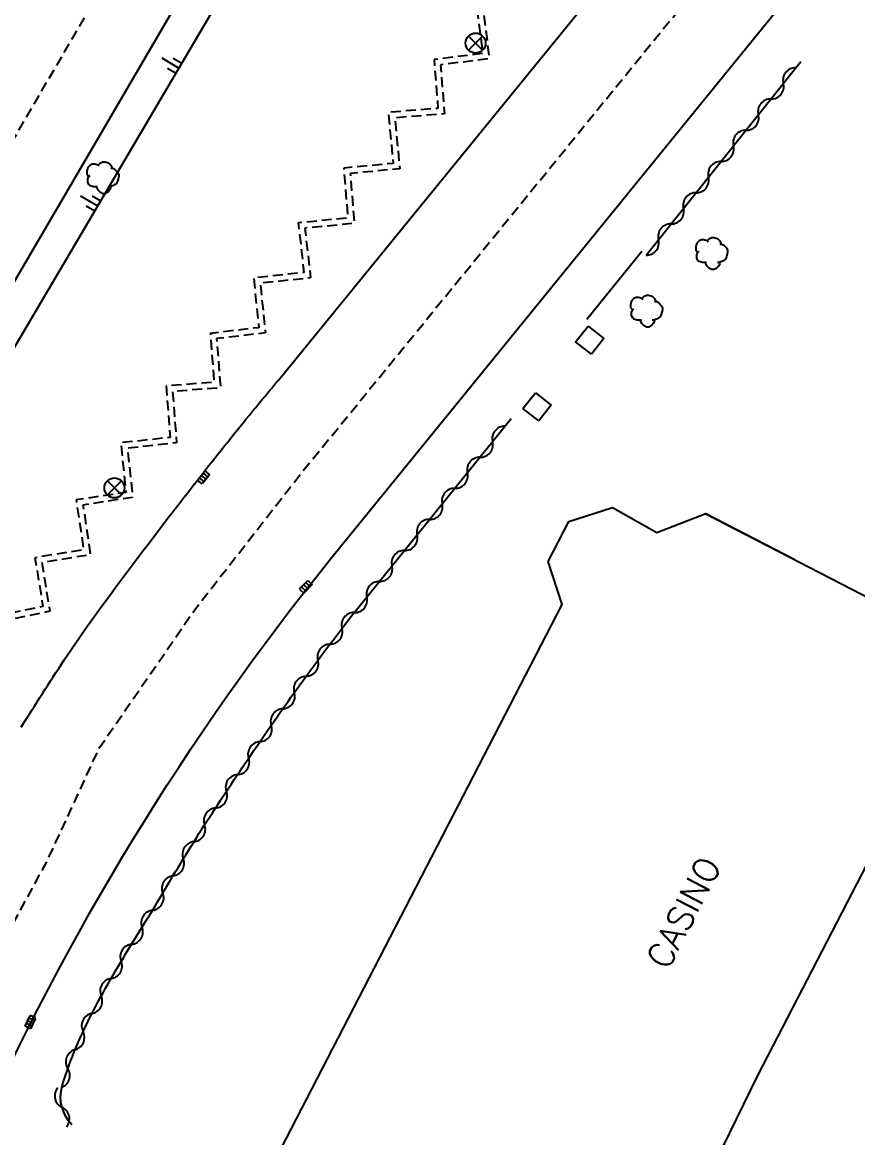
# Model space of a CAD drawing. Header units: millimetres. Extents: x 185000 to 186002, y 127000 to 128000.
# Drawn here: x 185097.5 to 185139.3, y 127506.7 to 127562.5 of the extents above; entities that cross this region are included whole.
import ezdxf
from ezdxf.enums import TextEntityAlignment as Align

# ---------------------------------------------------------------- set-up
doc = ezdxf.new("R2010")
doc.units = ezdxf.units.MM
doc.linetypes.add('DASHED', pattern=[0.75, 0.5, -0.25])
doc.layers.get('0').update_dxf_attribs({"linetype": 'CONTINUOUS'})
for name, color, linetype in [('W0001', 6, 'DASHED'), ('W0008', 7, 'CONTINUOUS'), ('W0100', 7, 'CONTINUOUS'), ('W0112', 1, 'DASHED'), ('W0211', 2, 'CONTINUOUS'), ('W0300', 7, 'CONTINUOUS'), ('W0310', 3, 'CONTINUOUS'), ('W0400', 7, 'CONTINUOUS'), ('W0469', 7, 'CONTINUOUS'), ('W0984', 7, 'CONTINUOUS')]:
    doc.layers.add(name, color=color, linetype=linetype)
doc.styles.get("Standard").update_dxf_attribs({"font": 'romans.shx', "width": 0.85})

# ---------------------------------------------------------------- blocks, each defined once
blk = doc.blocks.new('T400')
for p, q in [((-0.15, 0.3), (0.15, 0.3)), ((-0.15, -0.25), (-0.15, 0.3)), ((-0.15, 0.15), (0.15, 0.15)), ((-0.15, 0), (0.15, 0)), ((0.15, 0.3), (0.15, -0.25)), ((-0.15, -0.15), (0.15, -0.15)), ((-0.15, -0.25), (-0.15, -0.3)), ((-0.15, -0.3), (0.15, -0.3)), ((0.15, -0.3), (0.15, -0.25))]:
    blk.add_line(p, q)
blk = doc.blocks.new('t112o')
at = {"color": 0, "linetype": 'Continuous'}
for p, q in [((-0.5, 0.5), (0.5, 0.5)), ((-0.5, -0.5), (-0.5, 0.5)), ((0.5, 0.5), (0.5, -0.5)), ((0.5, -0.5), (-0.5, -0.5))]:
    blk.add_line(p, q, dxfattribs=at)
blk = doc.blocks.new('T300')
for p, q in [((-0.686, 0.629), (-0.8, 0.514)), ((-0.571, 0.686), (-0.686, 0.629)), ((-0.457, 0.686), (-0.571, 0.686)), ((-0.286, 0.629), (-0.457, 0.686)), ((-0.286, 0.629), (-0.171, 0.743)), ((-0.229, 0.571), (-0.286, 0.629)), ((-0.171, 0.743), (-0.057, 0.8)), ((-0.057, 0.8), (0.057, 0.8)), ((0.057, 0.8), (0.229, 0.743)), ((0.229, 0.743), (0.343, 0.629)), ((0.343, 0.629), (0.4, 0.514)), ((-0.8, 0.514), (-0.857, 0.343)), ((-0.857, 0.343), (-0.857, 0.171)), ((-0.857, 0.171), (-0.743, 0.057)), ((-0.8, -0.057), (-0.743, 0.057)), ((-0.743, 0.057), (-0.686, 0.114)), ((0.457, 0.457), (0.343, 0.457)), ((0.4, 0.514), (0.4, 0.457)), ((0.571, 0.4), (0.457, 0.457)), ((0.571, 0.4), (0.686, 0.286)), ((0.686, 0.286), (0.743, 0.171)), ((0.743, 0.057), (0.686, -0.171)), ((0.743, 0.171), (0.743, 0.057)), ((-0.8, -0.171), (-0.8, -0.057)), ((-0.8, -0.229), (-0.8, -0.171)), ((-0.743, -0.343), (-0.8, -0.229)), ((-0.686, -0.4), (-0.743, -0.343)), ((-0.514, -0.457), (-0.686, -0.4)), ((-0.4, -0.457), (-0.514, -0.457)), ((-0.4, -0.457), (-0.343, -0.457)), ((-0.343, -0.457), (-0.343, -0.4)), ((-0.343, -0.514), (-0.343, -0.457)), ((-0.286, -0.629), (-0.343, -0.514)), ((0.286, -0.457), (0.229, -0.457)), ((0.457, -0.4), (0.286, -0.457)), ((0.343, -0.514), (0.286, -0.629)), ((0.343, -0.514), (0.343, -0.457)), ((0.571, -0.343), (0.457, -0.4)), ((0.629, -0.286), (0.571, -0.343)), ((0.686, -0.171), (0.629, -0.286)), ((-0.171, -0.743), (-0.286, -0.629)), ((-0.057, -0.8), (-0.171, -0.743)), ((0.057, -0.8), (-0.057, -0.8)), ((0.171, -0.743), (0.057, -0.8)), ((0.229, -0.686), (0.171, -0.743)), ((0.286, -0.629), (0.229, -0.686))]:
    blk.add_line(p, q)
blk = doc.blocks.new('t310o')
at = {"color": 0, "linetype": 'Continuous'}
for centre, start, end in [((-0.5, 0.375), 216.8699, 323.1304), ((0.5, -0.375), 36.8699, 143.1303)]:
    blk.add_arc(centre, 0.625, start, end, dxfattribs=at)
blk = doc.blocks.new('t211o')
at = {"color": 0, "linetype": 'Continuous'}
for p, q in [((0, 1), (0, 0)), ((-0.289, 0.5), (-0.289, 0)), ((0.289, 0.5), (0.289, 0))]:
    blk.add_line(p, q, dxfattribs=at)
blk = doc.blocks.new('T469')
at = {"color": 0, "linetype": 'Continuous', "flags": 128}
for points in [[(-0.354, 0.354), (0.354, -0.354)], [(-0.354, -0.354), (0.354, 0.354)]]:
    blk.add_lwpolyline(points, dxfattribs=at)
at = {"color": 0, "linetype": 'Continuous'}
blk.add_circle((0, 0), 0.5, dxfattribs=at)

msp = doc.modelspace()

# ---------------------------------------------------------------- linework, layer by layer
at = {"layer": 'W0001', "flags": 128}
msp.add_lwpolyline([(185044.098, 127406.007), (185044.964, 127410.43), (185047.251, 127433.853), (185048.308, 127442.783), (185049.095, 127449.818), (185050.539, 127459.269), (185052.215, 127467.424), (185055.09, 127477.564), (185057.327, 127484.091), (185061.117, 127493.348), (185065.541, 127502.47), (185073.226, 127515.907), (185081.941, 127530.809), (185088.817, 127542.566), (185096.239, 127555.257), (185105.562, 127571.203), (185108.077, 127576.063), (185110.361, 127581.144), (185111.689, 127584.36), (185117.968, 127600.455), (185149.166, 127671.485, 1.007466), (185138.237, 127676.285), (185136.334, 127673.547), (185104.083, 127622.6), (185056.142, 127544.08), (185054.103, 127540.35), (185052.038, 127536.197), (185050.137, 127531.783), (185049.006, 127528.591), (185048.283, 127526.096), (185047.893, 127524.964), (185047.511, 127523.506), (185047.292, 127522.719), (185046.922, 127521.631), (185046.618, 127520.785), (185045.824, 127519.401), (185044.915, 127518.457), (185043.239, 127517.585), (185041.837, 127517.195), (185040.062, 127517.231), (185038.655, 127517.571), (185036.933, 127518.654), (185035.728, 127520.248), (185035.02, 127522.086), (185034.962, 127523.505), (185035.175, 127524.75), (185035.627, 127526.408), (185036.422, 127528.929), (185044.374, 127547.284), (185057.318, 127576.741), (185068.892, 127602.756), (185076.339, 127619.496), (185079.743, 127627.146), (185082.487, 127633.19), (185085.171, 127638.567), (185088.643, 127644.829), (185092.145, 127650.366), (185097.024, 127657.356), (185117.856, 127685.83), (185120.032, 127688.618), (185125.062, 127695.125), (185127.721, 127698.57), (185131.31, 127702.974), (185135.511, 127707.609), (185139.858, 127711.915), (185143.866, 127715.561), (185148.565, 127719.536), (185152.804, 127723.142), (185159.166, 127728.556)], format="xyb", dxfattribs=at)
msp.add_lwpolyline([(185000, 127366.939), (185006.688, 127375.664), (185034.891, 127411.518), (185038.468, 127415.777), (185055.693, 127431.845), (185062.052, 127445.182), (185069.443, 127460.529), (185075.067, 127472.204), (185081.702, 127485.979), (185086.068, 127495.041), (185089.448, 127502.06), (185093.386, 127510.22), (185096.463, 127516.367), (185098.727, 127520.532), (185101.343, 127526.2), (185106.09, 127533.071), (185111.511, 127540.017), (185116.533, 127546.169), (185149.105, 127586.139)], dxfattribs=at)
at = {"layer": 'W0008', "flags": 128}
for points in [[(185097.421, 127527.214), (185097.553, 127527.426), (185097.685, 127527.637), (185097.817, 127527.847), (185097.95, 127528.058), (185098.083, 127528.268), (185098.216, 127528.478), (185098.35, 127528.688), (185098.484, 127528.898), (185098.618, 127529.108), (185098.753, 127529.317), (185098.888, 127529.526), (185099.024, 127529.735), (185099.159, 127529.943), (185099.296, 127530.152), (185099.432, 127530.36), (185099.574, 127530.575), (185099.717, 127530.79), (185099.86, 127531.004), (185100.005, 127531.217), (185100.15, 127531.43), (185100.296, 127531.642), (185100.443, 127531.854), (185100.591, 127532.065), (185100.739, 127532.275), (185100.889, 127532.485), (185101.039, 127532.695), (185101.19, 127532.904), (185101.337, 127533.106), (185101.484, 127533.309), (185101.632, 127533.511), (185101.78, 127533.713), (185101.928, 127533.915), (185102.077, 127534.116), (185102.226, 127534.317), (185102.375, 127534.519), (185102.525, 127534.719), (185102.674, 127534.92), (185102.824, 127535.121), (185102.975, 127535.321), (185103.125, 127535.521), (185103.276, 127535.721), (185103.427, 127535.921), (185103.578, 127536.12), (185103.729, 127536.32), (185103.881, 127536.519), (185104.033, 127536.718), (185104.185, 127536.917), (185104.337, 127537.116), (185104.49, 127537.314), (185104.642, 127537.513), (185104.795, 127537.711), (185104.948, 127537.909), (185105.102, 127538.107), (185105.255, 127538.305), (185105.409, 127538.503), (185105.562, 127538.701), (185105.716, 127538.898), (185105.87, 127539.096), (185106.024, 127539.293), (185106.179, 127539.49), (185106.333, 127539.687), (185106.488, 127539.884), (185106.642, 127540.081), (185106.797, 127540.278), (185106.953, 127540.475), (185107.108, 127540.672), (185107.264, 127540.868), (185107.42, 127541.064), (185107.577, 127541.26), (185107.734, 127541.456), (185107.89, 127541.651), (185108.048, 127541.847), (185108.205, 127542.042), (185108.363, 127542.237), (185108.521, 127542.431), (185108.679, 127542.626), (185108.838, 127542.82), (185108.997, 127543.014), (185109.156, 127543.208), (185109.315, 127543.401), (185109.475, 127543.595), (185109.635, 127543.788), (185109.795, 127543.981), (185109.955, 127544.173), (185110.116, 127544.366), (185110.277, 127544.558), (185110.438, 127544.75), (185145.982, 127588.356)], [(185106.532, 127565.701), (185069.905, 127503.044)], [(185125.727, 127547.62), (185128.474, 127551.016)]]:
    msp.add_lwpolyline(points, dxfattribs=at)
msp.add_lwpolyline([(185051.82, 127416.647), (185095.045, 127506.384, -0.06569), (185112.909, 127535.644), (185135.907, 127563.925)], format="xyb", dxfattribs=at)
at = {"layer": 'W0100', "flags": 128}
msp.add_lwpolyline([(185079.051, 127453.754), (185074.609, 127456.05), (185081.979, 127470.31), (185083.463, 127469.543), (185084.857, 127472.369, -0.074889), (185088.996, 127488.548), (185088.698, 127488.703), (185092.328, 127495.692), (185092.564, 127495.57, -0.053931), (185099.846, 127505.183), (185107.808, 127501.068), (185124.486, 127533.34), (185123.789, 127535.505), (185124.818, 127537.502), (185127.001, 127538.19), (185129.226, 127536.946), (185131.679, 127537.898), (185136.121, 127535.602)], format="xyb", dxfattribs=at)
for points in [[(185140.523, 127533.29), (185131.642, 127537.881)], [(185102.319, 127459.74), (185110.489, 127475.956), (185109.808, 127477.924), (185114.228, 127479.25), (185114.366, 127478.852), (185114.744, 127478.986), (185115.247, 127479.976), (185115.132, 127480.361), (185114.73, 127480.238), (185113.198, 127484.59), (185115.189, 127485.199), (185117.409, 127489.607), (185121.585, 127487.504), (185127.632, 127499.144), (185129.932, 127499.693), (185131.053, 127501.831), (185130.275, 127504.311), (185131.139, 127506.002), (185132.397, 127506.026), (185132.529, 127506.201), (185134.274, 127509.784), (185140.477, 127521.78)]]:
    msp.add_lwpolyline(points, dxfattribs=at)
at = {"layer": 'W0112', "flags": 128}
for points in [[(185140.498, 127584.718), (185138.479, 127582.266), (185136.311, 127582.031), (185136.54, 127579.912), (185133.949, 127579.631), (185134.224, 127577.099), (185131.743, 127576.83), (185132.005, 127574.405), (185129.513, 127574.135), (185129.785, 127571.623), (185127.285, 127571.352), (185127.536, 127568.896), (185124.996, 127568.636), (185125.304, 127566.156), (185122.711, 127565.833), (185123.01, 127563.431), (185120.531, 127563.122), (185120.839, 127560.643), (185118.396, 127560.339), (185118.596, 127557.888), (185116.113, 127557.686), (185116.357, 127555.143), (185113.878, 127554.904), (185114.085, 127552.412), (185111.612, 127552.167), (185111.897, 127549.681), (185109.376, 127549.413), (185109.642, 127546.93), (185107.197, 127546.644), (185107.389, 127544.188), (185104.992, 127544.002), (185105.192, 127541.433), (185102.727, 127541.165), (185102.995, 127538.7), (185100.507, 127538.323), (185100.884, 127535.835), (185098.452, 127535.439), (185098.848, 127533.006), (185096.393, 127532.502), (185096.897, 127530.046), (185094.44, 127529.52), (185094.966, 127527.063), (185092.549, 127526.436), (185093.176, 127524.018), (185093.192, 127524.001), (185090.761, 127523.265), (185091.49, 127520.916), (185089.092, 127520.133), (185089.875, 127517.734), (185087.548, 127516.925), (185088.338, 127514.549), (185086.014, 127513.751), (185086.77, 127511.392), (185084.399, 127510.534), (185085.211, 127508.228), (185082.833, 127507.426), (185083.622, 127505.059), (185082.045, 127501.874), (185079.758, 127501.009), (185080.519, 127498.749), (185078.21, 127497.889), (185078.958, 127495.481), (185076.571, 127494.646), (185077.429, 127492.308), (185075.171, 127491.479), (185075.949, 127489.111), (185073.545, 127488.321), (185074.378, 127485.957), (185072.028, 127485.141), (185072.834, 127482.77), (185070.432, 127481.954), (185071.292, 127479.641), (185068.941, 127478.767), (185069.814, 127476.416), (185069.385, 127475.45), (185067.086, 127474.701), (185067.811, 127472.357), (185065.209, 127471.552), (185066.226, 127469.352), (185066.063, 127469.276), (185066.154, 127469.07), (185063.971, 127468.193), (185064.796, 127465.887), (185063.852, 127465.549), (185063.432, 127466.799)], [(185140.267, 127584.908), (185138.326, 127582.551), (185135.98, 127582.297), (185136.21, 127580.178), (185133.619, 127579.897), (185133.893, 127577.365), (185131.412, 127577.096), (185131.675, 127574.671), (185129.182, 127574.401), (185129.455, 127571.889), (185126.957, 127571.619), (185127.207, 127569.164), (185124.66, 127568.904), (185124.97, 127566.417), (185122.376, 127566.094), (185122.675, 127563.691), (185120.196, 127563.383), (185120.505, 127560.904), (185118.074, 127560.601), (185118.272, 127558.163), (185115.785, 127557.96), (185116.03, 127555.412), (185113.555, 127555.174), (185113.762, 127552.681), (185111.28, 127552.436), (185111.564, 127549.947), (185109.046, 127549.68), (185109.312, 127547.193), (185106.876, 127546.909), (185107.066, 127544.464), (185104.669, 127544.277), (185104.87, 127541.7), (185102.396, 127541.431), (185102.665, 127538.953), (185100.166, 127538.574), (185100.543, 127536.084), (185098.107, 127535.687), (185098.506, 127533.242), (185096.039, 127532.735), (185096.544, 127530.278), (185094.084, 127529.751), (185094.613, 127527.281), (185092.183, 127526.651), (185092.819, 127524.202), (185090.385, 127523.464), (185091.116, 127521.109), (185088.713, 127520.325), (185089.498, 127517.921), (185087.17, 127517.111), (185087.96, 127514.737), (185085.638, 127513.94), (185086.396, 127511.576), (185084.017, 127510.715), (185084.827, 127508.415), (185082.454, 127507.615), (185083.298, 127505.081), (185081.828, 127502.113), (185079.381, 127501.187), (185080.142, 127498.928), (185077.84, 127498.071), (185078.585, 127495.669), (185076.184, 127494.829), (185077.044, 127492.486), (185074.795, 127491.661), (185075.571, 127489.302), (185073.161, 127488.51), (185073.995, 127486.141), (185071.648, 127485.327), (185072.453, 127482.958), (185070.043, 127482.139), (185070.906, 127479.817), (185068.555, 127478.944), (185069.49, 127476.426), (185069.165, 127475.694), (185066.712, 127474.895), (185067.436, 127472.555), (185064.792, 127471.737), (185065.828, 127469.498), (185065.67, 127469.425), (185065.754, 127469.233), (185063.591, 127468.363), (185064.412, 127466.068), (185064.039, 127465.935), (185063.717, 127466.894)]]:
    msp.add_lwpolyline(points, dxfattribs=at)
at = {"layer": 'W0211', "flags": 128}
msp.add_lwpolyline([(185071.22, 127500.195), (185089.216, 127532.88), (185113.986, 127574.887), (185120.05, 127592.245)], dxfattribs=at)
at = {"layer": 'W0310', "flags": 128}
for points in [[(185128.682, 127550.819), (185136.432, 127560.511)], [(185099.949, 127507.327), (185099.787, 127507.523), (185099.653, 127507.733), (185099.544, 127507.955), (185099.463, 127508.19), (185099.408, 127508.439), (185099.388, 127508.721), (185099.414, 127508.997), (185099.472, 127509.268), (185099.552, 127509.537), (185099.631, 127509.781), (185099.714, 127510.023), (185099.8, 127510.263), (185099.889, 127510.502), (185099.98, 127510.739), (185100.075, 127510.974), (185100.172, 127511.209), (185100.272, 127511.442), (185100.374, 127511.673), (185100.479, 127511.903), (185100.586, 127512.132), (185100.695, 127512.36), (185100.806, 127512.587), (185100.92, 127512.813), (185101.035, 127513.037), (185101.152, 127513.261), (185101.271, 127513.484), (185101.391, 127513.706), (185101.513, 127513.927), (185101.636, 127514.148), (185101.761, 127514.367), (185101.887, 127514.587), (185102.013, 127514.805), (185102.141, 127515.023), (185102.27, 127515.241), (185102.4, 127515.458), (185102.53, 127515.674), (185102.661, 127515.891), (185102.793, 127516.107), (185102.925, 127516.323), (185103.057, 127516.538), (185103.189, 127516.754), (185103.322, 127516.969), (185103.455, 127517.185), (185103.587, 127517.4), (185103.719, 127517.616), (185103.851, 127517.832), (185103.983, 127518.048), (185104.114, 127518.264), (185104.245, 127518.481), (185104.375, 127518.697), (185104.504, 127518.915), (185104.633, 127519.133), (185104.759, 127519.346), (185104.885, 127519.56), (185105.012, 127519.773), (185105.14, 127519.986), (185105.268, 127520.198), (185105.397, 127520.41), (185105.526, 127520.622), (185105.656, 127520.833), (185105.787, 127521.044), (185105.918, 127521.255), (185106.049, 127521.465), (185106.181, 127521.675), (185106.314, 127521.884), (185106.447, 127522.094), (185106.58, 127522.303), (185106.714, 127522.512), (185106.848, 127522.72), (185106.983, 127522.928), (185107.118, 127523.136), (185107.254, 127523.344), (185107.39, 127523.551), (185107.526, 127523.758), (185107.663, 127523.965), (185107.8, 127524.172), (185107.937, 127524.378), (185108.075, 127524.585), (185108.213, 127524.791), (185108.352, 127524.997), (185108.49, 127525.202), (185108.629, 127525.408), (185108.768, 127525.613), (185108.908, 127525.818), (185109.048, 127526.023), (185109.187, 127526.228), (185109.328, 127526.433), (185109.468, 127526.637), (185109.609, 127526.841), (185109.749, 127527.046), (185109.894, 127527.254), (185110.039, 127527.463), (185110.184, 127527.671), (185110.329, 127527.879), (185110.475, 127528.086), (185110.622, 127528.293), (185110.768, 127528.5), (185110.916, 127528.707), (185111.063, 127528.913), (185111.212, 127529.119), (185111.36, 127529.324), (185111.509, 127529.53), (185111.658, 127529.735), (185111.808, 127529.939), (185111.958, 127530.144), (185112.109, 127530.348), (185112.26, 127530.552), (185112.412, 127530.755), (185112.563, 127530.958), (185112.716, 127531.161), (185112.868, 127531.363), (185113.022, 127531.566), (185113.175, 127531.767), (185113.329, 127531.969), (185113.484, 127532.17), (185113.639, 127532.371), (185113.794, 127532.572), (185113.949, 127532.772), (185114.106, 127532.972), (185121.94, 127542.643)]]:
    msp.add_lwpolyline(points, dxfattribs=at)

# ---------------------------------------------------------------- block references
at = {"layer": 'W0112'}
for p, rotation in [((185125.863, 127546.573), 231.716687793244), ((185123.227, 127543.233), 51.71668779324401)]:
    msp.add_blockref('t112o', p, dxfattribs=dict(at, rotation=rotation))
at = {"layer": 'W0211', "rotation": 59.47335237592647}
for p in [(185105.312, 127560.176), (185101.248, 127553.285)]:
    msp.add_blockref('t211o', p, dxfattribs=at)
at = {"layer": 'W0300'}
for p in [(185101.552, 127554.693), (185132.023, 127550.902), (185128.76, 127548.024)]:
    msp.add_blockref('T300', p, dxfattribs=at)
at = {"layer": 'W0310'}
for p, rotation in [((185135.552, 127559.41), 51.35214293015407), ((185134.303, 127557.848), 51.35214293015407), ((185133.054, 127556.286), 51.35214293015407), ((185131.805, 127554.724), 51.35214293015407), ((185130.556, 127553.162), 51.35214293015407), ((185129.307, 127551.6), 51.35214293015407), ((185121.005, 127541.489), 50.98958056331959), ((185119.746, 127539.935), 50.98958056331959), ((185118.487, 127538.381), 50.98958056331959), ((185117.228, 127536.827), 50.98958056331959), ((185115.969, 127535.273), 50.98958056331959), ((185114.711, 127533.719), 50.98958056331959), ((185113.469, 127532.151), 52.50083487990619), ((185112.263, 127530.556), 53.32859063068279), ((185111.083, 127528.941), 54.27475843622893), ((185109.93, 127527.307), 55.22060384487128), ((185108.799, 127525.657), 55.78624011929029), ((185107.684, 127523.997), 56.45200169406333), ((185106.592, 127522.321), 57.3251741474441), ((185105.53, 127520.627), 58.40539172792296), ((185104.502, 127518.911), 59.26231902668663), ((185103.465, 127517.201), 58.41449870924626), ((185102.422, 127515.494), 58.96737926874849), ((185101.422, 127513.762), 61.14793009481323), ((185100.515, 127511.981), 64.95778524909663), ((185099.753, 127510.132), 70.34381046326672), ((185099.463, 127508.191), 102.4533222754922)]:
    msp.add_blockref('t310o', p, dxfattribs=dict(at, rotation=rotation))
at = {"layer": 'W0400'}
for p, rotation in [((185106.55, 127539.706), 139.9369120810146), ((185111.662, 127534.233), 316.0125652816909), ((185097.875, 127512.458), 155.571073680694)]:
    msp.add_blockref('T400', p, dxfattribs=dict(at, rotation=rotation))
at = {"layer": 'W0469'}
for p in [(185120.153, 127561.426), (185102.082, 127539.178)]:
    msp.add_blockref('T469', p, dxfattribs=at)

# ---------------------------------------------------------------- texts
at = {"layer": 'W0984'}
msp.add_text('CASINO', height=1.25, rotation=62.7645, dxfattribs=at).set_placement((185130.571, 127517.946), align=Align.MIDDLE)

doc.saveas('drawing.dxf')
